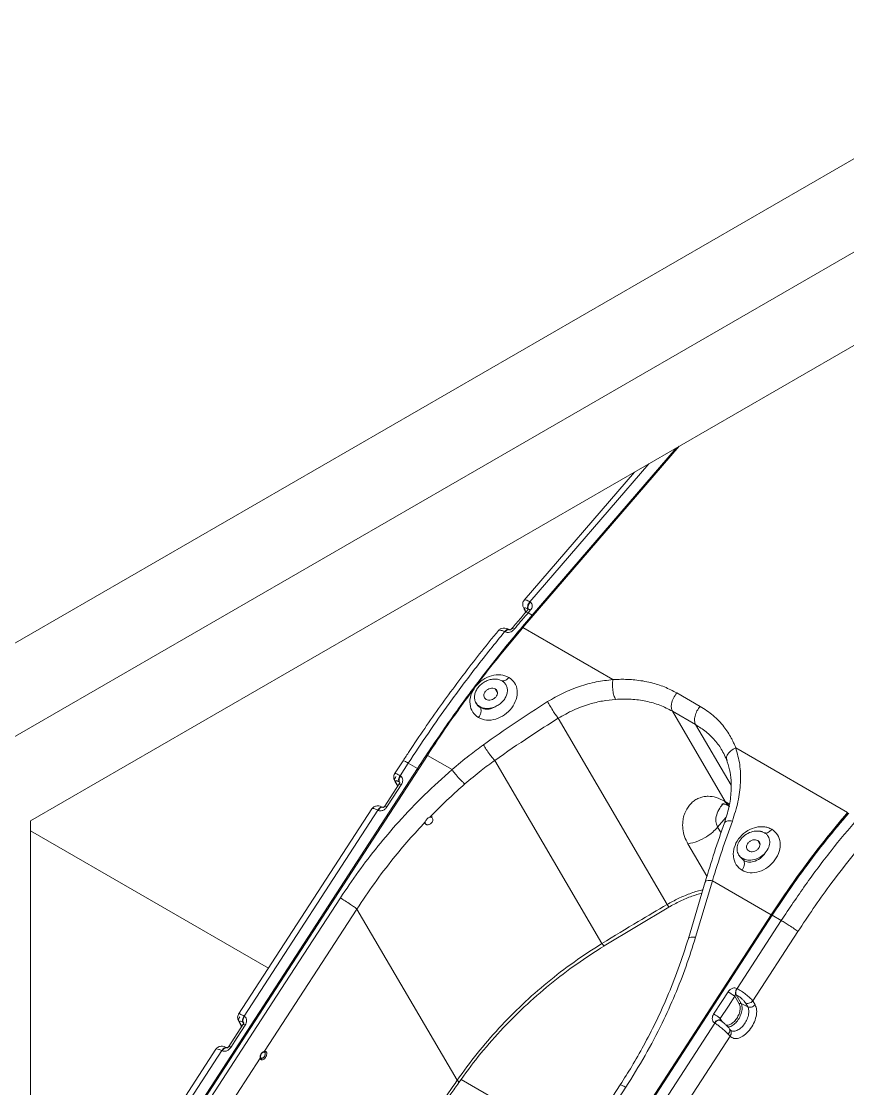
# Model space of a CAD drawing. Header units: millimetres. Extents: x 169 to 14583, y -399 to 10804.
# Drawn here: x 12405.2 to 12694.5, y 7455.4 to 7828.9 of the extents above; entities that cross this region are included whole.
import ezdxf

# ---------------------------------------------------------------- set-up
doc = ezdxf.new("R2010")
doc.units = ezdxf.units.MM
doc.header["$LTSCALE"] = 35

msp = doc.modelspace()

# ---------------------------------------------------------------- linework, layer by layer
at = {"color": 7, "linetype": 'Continuous', "lineweight": 18}
for p, q in [((13737.38, 8381.604), (12380.16, 7598.098)), ((13767.322, 8366.232), (12380.16, 7565.441)), ((13767.322, 8333.571), (12408.445, 7549.108)), ((12635.474, 7680.169), (12580.809, 7616.709)), ((12634.415, 7679.558), (12584.046, 7621.085)), ((12619.863, 7671.157), (12581.237, 7626.317)), ((12624.879, 7674.053), (12583.265, 7625.743)), ((12581.197, 7623.301), (12581.474, 7622.829)), ((12581.592, 7622.884), (12581.869, 7622.412)), ((12582.643, 7623.085), (12581.78, 7622.083)), ((12583.484, 7622.891), (12582.621, 7621.888)), ((12583.265, 7625.743), (12583.404, 7625.653)), ((12581.917, 7622.242), (12581.869, 7622.412)), ((12581.869, 7622.412), (12581.993, 7622.33)), ((12584.046, 7621.085), (12582.621, 7621.888)), ((12576.134, 7615.963), (12575.981, 7616.037)), ((12580.809, 7616.709), (12612.31, 7598.524)), ((12564.156, 7596.025), (12564.237, 7596.133)), ((12571.102, 7595.293), (12571.879, 7593.966)), ((12634.699, 7593.87), (12642.837, 7589.172)), ((12564.345, 7590.432), (12564.552, 7590.078)), ((12633.138, 7587.483), (12651.637, 7555.894)), ((12633.138, 7587.483), (12641.276, 7582.785)), ((12593.15, 7584.983), (12631.287, 7519.859)), ((12641.276, 7582.785), (12653.682, 7561.6)), ((12694.495, 7552.033), (12655.298, 7574.661)), ((12448.656, 7420.032), (12547.362, 7572.018)), ((12547.362, 7572.018), (12556.002, 7567.03)), ((12543.911, 7567.458), (12448.299, 7420.236)), ((12538.862, 7570.14), (12535.915, 7565.601)), ((12540.7, 7569.299), (12537.846, 7564.905)), ((12543.911, 7567.458), (12540.7, 7569.299)), ((12570.957, 7570.263), (12608.482, 7506.184)), ((12536.06, 7562.796), (12536.86, 7561.43)), ((12537.846, 7564.905), (12537.987, 7564.813)), ((12537.515, 7562.074), (12532.469, 7554.305)), ((12536.455, 7562.379), (12537.052, 7561.361)), ((12537.594, 7562.64), (12537.726, 7562.414)), ((12651.637, 7555.894), (12653.086, 7555.058)), ((12651.637, 7555.894), (12653.002, 7554.449)), ((12527.939, 7553.32), (12481.284, 7481.482)), ((12530.005, 7552.831), (12483.216, 7480.785)), ((12530.158, 7552.758), (12530.005, 7552.831)), ((12531.928, 7553.825), (12531.776, 7553.898)), ((12408.445, 7549.108), (12408.445, 5785.38)), ((12548.214, 7550.379), (12548.297, 7550.405)), ((12651.89, 7550.256), (12648.98, 7546.878)), ((12408.445, 7545.635), (12491.725, 7497.558)), ((12650.156, 7544.87), (12648.98, 7546.878)), ((12665.08, 7545.059), (12665.361, 7544.938)), ((12645.24, 7529.715), (12638.602, 7541.05)), ((12663.026, 7542.227), (12663.803, 7540.9)), ((12656.27, 7537.364), (12656.739, 7536.563)), ((12658.128, 7535.203), (12656.71, 7536.666)), ((12644.621, 7527.734), (12638.722, 7507.939)), ((12647.156, 7528.162), (12641.257, 7508.367)), ((12667.737, 7516.281), (12647.156, 7528.162)), ((12490.383, 7468.49), (12522.708, 7518.262)), ((12522.708, 7518.262), (12557.798, 7458.341)), ((12609.226, 7505.32), (12631.944, 7518.943)), ((12667.737, 7516.281), (12563.56, 7355.871)), ((12667.9, 7516.167), (12563.724, 7355.757)), ((12668.09, 7516.077), (12563.914, 7355.666)), ((12671.272, 7514.24), (12668.09, 7516.077)), ((12671.272, 7514.24), (12655.797, 7490.411)), ((12677.072, 7510.369), (12661.308, 7486.096)), ((12655.42, 7488.221), (12657.179, 7485.217)), ((12655.701, 7490.458), (12655.797, 7490.411)), ((12654.953, 7487.734), (12656.528, 7485.045)), ((12659.496, 7484.059), (12657.179, 7485.217)), ((12658.707, 7485.407), (12659.496, 7484.059)), ((12661.308, 7486.096), (12662.097, 7484.749)), ((12483.216, 7480.785), (12483.356, 7480.693)), ((12482.884, 7477.954), (12477.838, 7470.185)), ((12481.429, 7478.677), (12482.189, 7477.379)), ((12481.825, 7478.259), (12482.421, 7477.241)), ((12482.964, 7478.52), (12483.096, 7478.294)), ((12647.96, 7478.344), (12603.954, 7410.583)), ((12647.96, 7478.344), (12647.872, 7478.403)), ((12649.917, 7479.302), (12649.799, 7479.332)), ((12649.908, 7479.965), (12650.58, 7478.818)), ((12649.951, 7479.317), (12649.952, 7479.317)), ((12653.323, 7473.801), (12633.855, 7443.824)), ((12653.323, 7473.801), (12652.647, 7474.502)), ((12653.492, 7475.837), (12653.155, 7476.257)), ((12477.298, 7469.705), (12477.145, 7469.778)), ((12473.308, 7469.2), (12443.251, 7422.918)), ((12475.375, 7468.711), (12445.088, 7422.077)), ((12471.962, 7440.124), (12488.839, 7466.112)), ((12475.527, 7468.638), (12475.375, 7468.711)), ((12488.835, 7466.193), (12489.021, 7466.238)), ((12488.949, 7465.786), (12488.839, 7466.112)), ((12489.461, 7465.953), (12489.78, 7466.138)), ((12490.502, 7468.509), (12491.032, 7468.203)), ((12490.627, 7467.627), (12490.627, 7468.005)), ((12559.195, 7458.609), (12600.587, 7434.714)), ((12614.904, 7456.759), (12579.656, 7402.483))]:
    msp.add_line(p, q, dxfattribs=at)
at = {"color": 7, "linetype": 'Continuous', "lineweight": 18, "flags": 128}
for points in [[(12582.605, 7623.213), (12582.683, 7623.162), (12582.745, 7623.122)], [(12574.554, 7615.218), (12574.468, 7615.26), (12574.401, 7615.293)], [(12538.25, 7561.738), (12535.424, 7557.387), (12533.204, 7553.969)], [(12537.454, 7562.732), (12537.533, 7562.68), (12537.594, 7562.64)], [(12466.162, 7443.994), (12494.58, 7487.752), (12516.909, 7522.133)], [(12647.588, 7481.513), (12650.414, 7485.864), (12652.634, 7489.282)], [(12655.516, 7488.173), (12655.462, 7488.2), (12655.42, 7488.221)], [(12649.908, 7479.965), (12652.733, 7484.316), (12654.953, 7487.734)], [(12483.619, 7477.618), (12480.794, 7473.267), (12478.574, 7469.849)], [(12482.824, 7478.612), (12482.902, 7478.56), (12482.964, 7478.52)], [(12490.536, 7467.996), (12490.517, 7468.284), (12490.502, 7468.509)], [(12616.834, 7455.865), (12597.095, 7425.471), (12581.585, 7401.589)]]:
    msp.add_lwpolyline(points, dxfattribs=at)
at = {"color": 7, "linetype": 'Continuous', "lineweight": 18}
for points, knots in [([(12581.313, 7626.4), (12581.174, 7626.223), (12580.869, 7625.834), (12580.694, 7625.085), (12580.758, 7624.203), (12581.049, 7623.606), (12581.197, 7623.301)], [0, 0, 0, 0, 0.2024342, 0.4450523, 0.7163133, 1, 1, 1, 1]), ([(12581.257, 7626.301), (12581.259, 7626.316), (12581.269, 7626.426), (12581.512, 7626.444), (12581.908, 7626.407), (12582.502, 7626.183), (12583.006, 7625.893), (12583.265, 7625.743)], [0, 0, 0, 0, 0.0344948, 0.2549395, 0.4893436, 0.7376997, 1, 1, 1, 1]), ([(12581.211, 7623.307), (12581.22, 7623.282), (12581.284, 7623.101), (12581.45, 7622.984), (12581.592, 7622.884)], [0, 0, 0, 0, 0.139508, 1, 1, 1, 1]), ([(12581.592, 7622.884), (12581.491, 7623.095), (12581.289, 7623.518), (12581.502, 7623.703), (12581.96, 7623.597), (12582.39, 7623.341), (12582.605, 7623.213)], [0, 0, 0, 0, 0.2795609, 0.5591668, 0.7795606, 1, 1, 1, 1]), ([(12581.477, 7622.849), (12581.485, 7622.826), (12581.548, 7622.639), (12581.719, 7622.518), (12581.869, 7622.412)], [0, 0, 0, 0, 0.1195245, 1, 1, 1, 1]), ([(12581.478, 7622.821), (12581.509, 7622.765), (12581.598, 7622.607), (12581.661, 7622.292), (12581.702, 7622.09)], [0, 0, 0, 0, 0.3590242, 1, 1, 1, 1]), ([(12583.265, 7625.743), (12583.082, 7625.514), (12582.717, 7625.055), (12582.459, 7624.291), (12582.419, 7623.647), (12582.543, 7623.357), (12582.605, 7623.213)], [0, 0, 0, 0, 0.2796194, 0.559239, 0.7796198, 1, 1, 1, 1]), ([(12583.404, 7625.653), (12583.227, 7625.432), (12582.859, 7624.972), (12582.594, 7624.196), (12582.56, 7623.545), (12582.685, 7623.259), (12582.745, 7623.122)], [0, 0, 0, 0, 0.27027853, 0.56242471, 0.78971896, 1, 1, 1, 1]), ([(12582.724, 7623.132), (12582.718, 7623.136), (12582.698, 7623.15), (12582.666, 7623.112), (12582.643, 7623.085)], [0, 0, 0, 0, 0.2799551, 1, 1, 1, 1]), ([(12583.484, 7622.891), (12583.3, 7622.98), (12582.93, 7623.16), (12582.672, 7623.175), (12582.654, 7623.086), (12582.653, 7623.078)], [0, 0, 0, 0, 0.4778808, 0.9557615, 1, 1, 1, 1]), ([(12583.404, 7625.653), (12583.61, 7625.469), (12584.023, 7625.099), (12584.141, 7624.305), (12583.955, 7623.535), (12583.641, 7623.106), (12583.484, 7622.891)], [0, 0, 0, 0, 0.2795266, 0.5598291, 0.7794338, 1, 1, 1, 1]), ([(12581.78, 7622.083), (12580.704, 7620.827), (12579.084, 7618.937), (12577.481, 7617.02), (12576.943, 7616.376)], [0, 0, 0, 0, 0.6643983, 1, 1, 1, 1]), ([(12582.621, 7621.888), (12581.711, 7620.827), (12580.087, 7618.933), (12578.479, 7617.013), (12577.771, 7616.167)], [0, 0, 0, 0, 0.5599992, 1, 1, 1, 1]), ([(12582.621, 7621.888), (12582.454, 7621.971), (12582.12, 7622.137), (12581.844, 7622.174), (12581.814, 7622.085), (12581.806, 7622.062)], [0, 0, 0, 0, 0.4269804, 0.8539608, 1, 1, 1, 1]), ([(12584.367, 7620.839), (12584.36, 7620.846), (12584.31, 7620.898), (12584.191, 7620.993), (12584.094, 7621.054), (12584.046, 7621.085)], [0, 0, 0, 0, 0.0708519, 0.535426, 1, 1, 1, 1]), ([(12572.238, 7615.701), (12571.285, 7614.541), (12568.325, 7610.936), (12563.441, 7604.766), (12557.634, 7597.144), (12551.952, 7589.376), (12546.402, 7581.471), (12542.059, 7575.037), (12539.577, 7571.235), (12538.862, 7570.14)], [0, 0, 0, 0, 0.0807665, 0.2508817, 0.4209895, 0.5910863, 0.761174, 0.931254, 1, 1, 1, 1]), ([(12574.401, 7615.293), (12571.087, 7611.2), (12564.459, 7603.016), (12555.609, 7591.111), (12547.674, 7579.874), (12543.025, 7572.824), (12540.7, 7569.299)], [0, 0, 0, 0, 0.2799943, 0.5599886, 0.7799943, 1, 1, 1, 1]), ([(12580.809, 7616.709), (12577.646, 7612.967), (12571.998, 7606.285), (12566.609, 7599.235), (12564.237, 7596.133)], [0, 0, 0, 0, 0.5599856, 1, 1, 1, 1]), ([(12575.981, 7616.037), (12575.645, 7616.18), (12574.957, 7616.471), (12573.894, 7616.573), (12572.862, 7616.333), (12572.382, 7615.832), (12572.146, 7615.586)], [0, 0, 0, 0, 0.2404284, 0.491571, 0.7492241, 1, 1, 1, 1]), ([(12574.401, 7615.293), (12574.294, 7615.346), (12574, 7615.493), (12573.483, 7615.708), (12572.862, 7615.879), (12572.411, 7615.882), (12572.295, 7615.732), (12572.258, 7615.684)], [0, 0, 0, 0, 0.0993969, 0.2740617, 0.5237895, 0.848287, 1, 1, 1, 1]), ([(12575.974, 7616.02), (12575.895, 7616.055), (12575.703, 7616.139), (12575.3, 7616.058), (12574.827, 7615.79), (12574.539, 7615.454), (12574.401, 7615.293)], [0, 0, 0, 0, 0.1784053, 0.4338337, 0.7284202, 1, 1, 1, 1]), ([(12577.771, 7616.167), (12577.548, 7615.943), (12577.101, 7615.493), (12576.216, 7615.097), (12575.308, 7614.964), (12574.805, 7615.134), (12574.554, 7615.218)], [0, 0, 0, 0, 0.2513395, 0.5023873, 0.7519774, 1, 1, 1, 1]), ([(12574.554, 7615.218), (12574.669, 7615.355), (12574.909, 7615.641), (12575.325, 7615.922), (12575.756, 7616.069), (12575.997, 7615.994), (12576.118, 7615.956)], [0, 0, 0, 0, 0.2308931, 0.4802351, 0.7378883, 1, 1, 1, 1]), ([(12576.942, 7616.376), (12576.859, 7616.289), (12576.699, 7616.122), (12576.45, 7615.985), (12576.251, 7615.931), (12576.172, 7615.953), (12576.134, 7615.963)], [0, 0, 0, 0, 0.2811811, 0.5409307, 0.7800778, 1, 1, 1, 1]), ([(12577.771, 7616.167), (12577.592, 7616.256), (12577.22, 7616.44), (12576.962, 7616.465), (12576.952, 7616.376), (12576.951, 7616.37)], [0, 0, 0, 0, 0.4648946, 0.962727, 1, 1, 1, 1]), ([(12564.237, 7596.133), (12565.029, 7596.975), (12566.617, 7598.664), (12569.831, 7600.077), (12573.15, 7600.434), (12574.964, 7599.684), (12575.873, 7599.308)], [0, 0, 0, 0, 0.2479051, 0.497574, 0.7480467, 1, 1, 1, 1]), ([(12563.99, 7593.52), (12564.144, 7593.977), (12564.452, 7594.888), (12565.377, 7596.152), (12566.544, 7597.24), (12567.917, 7598.06), (12569.396, 7598.578), (12570.884, 7598.774), (12572.321, 7598.641), (12573.111, 7598.269), (12573.505, 7598.084)], [0, 0, 0, 0, 0.1281876, 0.256222, 0.3824911, 0.5079715, 0.6292184, 0.7531583, 0.8766335, 1, 1, 1, 1]), ([(12575.873, 7599.308), (12576.628, 7598.721), (12578.134, 7597.55), (12579.001, 7594.727), (12578.639, 7591.615), (12577.04, 7588.58), (12574.471, 7586.09), (12571.325, 7584.544), (12568.003, 7584.103), (12566.18, 7584.847), (12565.268, 7585.219)], [0, 0, 0, 0, 0.1258828, 0.2512567, 0.3757292, 0.4997156, 0.6241827, 0.7492089, 0.8745627, 1, 1, 1, 1]), ([(12573.505, 7598.084), (12573.846, 7597.844), (12574.534, 7597.358), (12575.152, 7596.287), (12575.459, 7595.083), (12575.353, 7593.766), (12574.872, 7592.433), (12574.012, 7591.167), (12572.869, 7590.03), (12571.923, 7589.486), (12571.45, 7589.214)], [0, 0, 0, 0, 0.1217054, 0.2463622, 0.3704217, 0.4917089, 0.6173251, 0.7436048, 0.8717596, 1, 1, 1, 1]), ([(12573.505, 7598.084), (12573.714, 7598.058), (12574.131, 7598.006), (12574.812, 7598.313), (12575.406, 7598.764), (12575.722, 7599.131), (12575.873, 7599.308)], [0, 0, 0, 0, 0.2889604, 0.5789526, 0.7972434, 1, 1, 1, 1]), ([(12589.452, 7590.82), (12591.249, 7591.87), (12594.845, 7593.971), (12600.599, 7596.223), (12606.46, 7597.855), (12610.364, 7598.301), (12612.31, 7598.524)], [0, 0, 0, 0, 0.2510572, 0.502282, 0.7518656, 1, 1, 1, 1]), ([(12612.31, 7598.524), (12612.68, 7598.548), (12613.42, 7598.595), (12614.524, 7598.633), (12615.622, 7598.646), (12616.713, 7598.633), (12617.798, 7598.594), (12618.875, 7598.528), (12621.544, 7598.301), (12625.484, 7597.623), (12630.451, 7596.084), (12633.283, 7594.608), (12634.699, 7593.87)], [0, 0, 0, 0, 0.0448713, 0.0896789, 0.1344629, 0.1792545, 0.2240848, 0.268969, 0.3138063, 0.5601545, 0.7800145, 1, 1, 1, 1]), ([(12564.156, 7596.025), (12560.922, 7591.64), (12555.147, 7583.81), (12549.741, 7575.621), (12547.362, 7572.018)], [0, 0, 0, 0, 0.5599828, 1, 1, 1, 1]), ([(12565.268, 7585.219), (12564.512, 7585.809), (12562.999, 7586.99), (12562.102, 7589.871), (12562.362, 7593.082), (12563.559, 7595.046), (12564.156, 7596.025)], [0, 0, 0, 0, 0.2506941, 0.5013785, 0.7512661, 1, 1, 1, 1]), ([(12563.99, 7593.52), (12563.912, 7593.074), (12563.755, 7592.173), (12564.059, 7590.918), (12564.691, 7589.827), (12565.693, 7589.014), (12566.964, 7588.514), (12568.43, 7588.392), (12569.977, 7588.579), (12570.962, 7589.003), (12571.45, 7589.214)], [0, 0, 0, 0, 0.1237634, 0.2498185, 0.375987, 0.4999696, 0.6239126, 0.749978, 0.8760077, 1, 1, 1, 1]), ([(12567.946, 7591.63), (12567.739, 7591.791), (12567.324, 7592.114), (12567.099, 7592.876), (12567.229, 7593.709), (12567.71, 7594.509), (12568.469, 7595.149), (12569.383, 7595.527), (12570.336, 7595.611), (12570.846, 7595.399), (12571.102, 7595.293)], [0, 0, 0, 0, 0.1249813, 0.2499921, 0.3749863, 0.4999883, 0.6249824, 0.7499844, 0.8748829, 1, 1, 1, 1]), ([(12571.102, 7595.293), (12571.309, 7595.132), (12571.724, 7594.81), (12571.949, 7594.047), (12571.819, 7593.214), (12571.338, 7592.414), (12570.579, 7591.775), (12569.665, 7591.396), (12568.712, 7591.312), (12568.202, 7591.524), (12567.946, 7591.63)], [0, 0, 0, 0, 0.1249813, 0.2499921, 0.3749863, 0.4999883, 0.6249824, 0.7499844, 0.8748829, 1, 1, 1, 1]), ([(12634.699, 7593.87), (12634.266, 7593.281), (12633.4, 7592.103), (12632.79, 7590.17), (12632.697, 7588.553), (12632.991, 7587.84), (12633.138, 7587.483)], [0, 0, 0, 0, 0.279619, 0.559238, 0.779619, 1, 1, 1, 1]), ([(12565.942, 7588.717), (12565.524, 7588.992), (12564.944, 7589.373), (12564.646, 7590.01), (12564.563, 7590.188)], [0, 0, 0, 0, 0.7200427, 1, 1, 1, 1]), ([(12571.45, 7589.214), (12570.93, 7588.93), (12569.893, 7588.364), (12567.904, 7587.993), (12566.684, 7588.443), (12565.942, 7588.717)], [0, 0, 0, 0, 0.281941, 0.5628605, 1, 1, 1, 1]), ([(12566.967, 7575.707), (12570.651, 7578.3), (12578.018, 7583.488), (12585.641, 7588.376), (12589.452, 7590.82)], [0, 0, 0, 0, 0.500006, 1, 1, 1, 1]), ([(12589.452, 7590.82), (12589.753, 7590.293), (12590.377, 7589.199), (12591.494, 7587.409), (12592.467, 7585.932), (12592.929, 7585.291), (12593.15, 7584.983)], [0, 0, 0, 0, 0.2719718, 0.5639734, 0.7904308, 1, 1, 1, 1]), ([(12593.15, 7584.983), (12594.914, 7585.999), (12598.443, 7588.032), (12603.729, 7589.938), (12608.69, 7591.156), (12611.721, 7591.466), (12613.237, 7591.621)], [0, 0, 0, 0, 0.2796188, 0.5594701, 0.7796392, 1, 1, 1, 1]), ([(12642.837, 7589.172), (12644.409, 7588.151), (12647.554, 7586.108), (12651.152, 7582.281), (12653.13, 7579.282), (12654.053, 7577.514), (12654.327, 7576.957), (12654.59, 7576.393), (12654.839, 7575.822), (12655.077, 7575.246), (12655.224, 7574.856), (12655.298, 7574.661)], [0, 0, 0, 0, 0.2799111, 0.5598914, 0.806286, 0.8385636, 0.8708302, 0.9030962, 0.9353716, 0.9676668, 1, 1, 1, 1]), ([(12565.268, 7585.219), (12565.481, 7585.561), (12565.915, 7586.259), (12566.181, 7587.32), (12566.181, 7588.169), (12566.019, 7588.539), (12565.942, 7588.717)], [0, 0, 0, 0, 0.2803188, 0.5722743, 0.7948207, 1, 1, 1, 1]), ([(12570.957, 7570.263), (12575.032, 7573.09), (12582.311, 7578.137), (12589.838, 7582.891), (12593.15, 7584.983)], [0, 0, 0, 0, 0.55998674, 1, 1, 1, 1]), ([(12641.276, 7582.785), (12642.534, 7581.984), (12645.049, 7580.38), (12648.068, 7577.275), (12649.914, 7575.021), (12650.534, 7573.711), (12650.544, 7573.691)], [0, 0, 0, 0, 0.3315643, 0.6631286, 0.9946928, 1, 1, 1, 1]), ([(12556.002, 7567.03), (12557.995, 7568.724), (12561.551, 7571.746), (12565.314, 7574.498), (12566.967, 7575.707)], [0, 0, 0, 0, 0.56067981, 1, 1, 1, 1]), ([(12566.967, 7575.707), (12567.279, 7575.188), (12567.924, 7574.116), (12569.111, 7572.449), (12570.174, 7571.104), (12570.702, 7570.536), (12570.957, 7570.263)], [0, 0, 0, 0, 0.2728351, 0.5642816, 0.7902163, 1, 1, 1, 1]), ([(12655.298, 7574.661), (12654.682, 7574.322), (12653.4, 7573.617), (12652.32, 7572.196), (12651.972, 7570.993), (12652.184, 7570.425), (12652.265, 7570.205)], [0, 0, 0, 0, 0.2898233, 0.6031389, 0.8468988, 1, 1, 1, 1]), ([(12655.298, 7574.661), (12655.849, 7572.745), (12656.957, 7568.892), (12657.105, 7562.5), (12656.311, 7555.836), (12654.852, 7551.297), (12654.123, 7549.031)], [0, 0, 0, 0, 0.24735604, 0.49756111, 0.74918283, 1, 1, 1, 1]), ([(12650.545, 7573.676), (12650.936, 7572.976), (12651.561, 7571.855), (12652.03, 7570.649), (12652.206, 7570.197)], [0, 0, 0, 0, 0.6249954, 1, 1, 1, 1]), ([(12652.067, 7570.667), (12652.466, 7569.468), (12653.251, 7567.112), (12653.748, 7563.337), (12653.771, 7558.954), (12653.12, 7553.969), (12651.932, 7550.216), (12651.356, 7548.396)], [0, 0, 0, 0, 0.1828117, 0.3591345, 0.5290299, 0.7717211, 1, 1, 1, 1]), ([(12516.909, 7522.133), (12518.987, 7525.229), (12523.138, 7531.412), (12529.978, 7540.271), (12537.663, 7549.264), (12546.271, 7558.305), (12552.758, 7564.121), (12556.002, 7567.03)], [0, 0, 0, 0, 0.1872479, 0.3740459, 0.5605613, 0.7802279, 1, 1, 1, 1]), ([(12540.7, 7569.299), (12540.253, 7569.545), (12539.359, 7570.037), (12538.836, 7570.238), (12538.891, 7570.13), (12538.898, 7570.117)], [0, 0, 0, 0, 0.4665344, 0.9330689, 1, 1, 1, 1]), ([(12544.258, 7567.239), (12544.236, 7567.254), (12544.168, 7567.301), (12544.04, 7567.382), (12543.954, 7567.433), (12543.911, 7567.458)], [0, 0, 0, 0, 0.1944322, 0.5972169, 1, 1, 1, 1]), ([(12556.002, 7567.03), (12556.364, 7566.55), (12557.113, 7565.554), (12558.452, 7564.02), (12559.635, 7562.784), (12560.211, 7562.267), (12560.489, 7562.017)], [0, 0, 0, 0, 0.27140728, 0.56240827, 0.78892424, 1, 1, 1, 1]), ([(12560.489, 7562.017), (12562.389, 7563.627), (12565.782, 7566.502), (12569.375, 7569.114), (12570.957, 7570.263)], [0, 0, 0, 0, 0.55998911, 1, 1, 1, 1]), ([(12535.927, 7565.572), (12535.863, 7565.478), (12535.654, 7565.168), (12535.55, 7564.526), (12535.626, 7563.669), (12535.915, 7563.088), (12536.063, 7562.791)], [0, 0, 0, 0, 0.1165928, 0.384915, 0.684851, 1, 1, 1, 1]), ([(12536.376, 7564.616), (12536.226, 7564.401), (12535.915, 7563.956), (12535.858, 7563.267), (12536.055, 7562.715), (12536.325, 7562.488), (12536.455, 7562.379)], [0, 0, 0, 0, 0.2709148, 0.5622607, 0.7890835, 1, 1, 1, 1]), ([(12535.979, 7565.56), (12535.99, 7565.607), (12536.029, 7565.772), (12536.645, 7565.595), (12537.449, 7565.133), (12537.846, 7564.905)], [0, 0, 0, 0, 0.1710984, 0.590644, 1, 1, 1, 1]), ([(12536.455, 7562.379), (12536.351, 7562.595), (12536.143, 7563.025), (12536.344, 7563.224), (12536.802, 7563.123), (12537.237, 7562.862), (12537.454, 7562.732)], [0, 0, 0, 0, 0.2809771, 0.5607439, 0.7804724, 1, 1, 1, 1]), ([(12537.846, 7564.905), (12537.715, 7564.69), (12537.452, 7564.26), (12537.295, 7563.622), (12537.294, 7563.094), (12537.401, 7562.852), (12537.454, 7562.732)], [0, 0, 0, 0, 0.2797215, 0.5594431, 0.7797215, 1, 1, 1, 1]), ([(12537.987, 7564.813), (12537.855, 7564.598), (12537.587, 7564.159), (12537.431, 7563.509), (12537.438, 7562.986), (12537.543, 7562.752), (12537.594, 7562.64)], [0, 0, 0, 0, 0.2801303, 0.5706515, 0.7930128, 1, 1, 1, 1]), ([(12537.987, 7564.813), (12538.195, 7564.624), (12538.617, 7564.242), (12538.786, 7563.368), (12538.662, 7562.494), (12538.388, 7561.991), (12538.25, 7561.738)], [0, 0, 0, 0, 0.272346, 0.5508375, 0.7736476, 1, 1, 1, 1]), ([(12536.863, 7561.45), (12536.87, 7561.428), (12536.891, 7561.355), (12536.953, 7561.308), (12536.996, 7561.275)], [0, 0, 0, 0, 0.3156393, 1, 1, 1, 1]), ([(12536.864, 7561.423), (12536.897, 7561.378), (12536.932, 7561.33), (12536.958, 7561.223), (12536.959, 7561.219)], [0, 0, 0, 0, 0.9554711, 1, 1, 1, 1]), ([(12537.732, 7562.421), (12537.715, 7562.408), (12537.686, 7562.386), (12537.618, 7562.241), (12537.55, 7562.131), (12537.514, 7562.074)], [0, 0, 0, 0, 0.4313841, 0.705803, 1, 1, 1, 1]), ([(12538.25, 7561.738), (12538.071, 7561.836), (12537.713, 7562.033), (12537.504, 7562.113), (12537.526, 7562.07), (12537.529, 7562.065)], [0, 0, 0, 0, 0.46635941, 0.93271881, 1, 1, 1, 1]), ([(12537.594, 7562.64), (12537.615, 7562.624), (12537.656, 7562.592), (12537.711, 7562.516), (12537.73, 7562.451), (12537.74, 7562.417)], [0, 0, 0, 0, 0.3216719, 0.65316, 1, 1, 1, 1]), ([(12548.214, 7550.379), (12550.445, 7552.625), (12554.43, 7556.636), (12558.637, 7560.373), (12560.489, 7562.017)], [0, 0, 0, 0, 0.5599993, 1, 1, 1, 1]), ([(12638.602, 7541.05), (12638.164, 7541.904), (12637.279, 7543.626), (12636.708, 7546.313), (12636.698, 7548.777), (12637.141, 7550.948), (12637.855, 7552.739), (12638.837, 7554.314), (12640.013, 7555.587), (12641.338, 7556.567), (12642.723, 7557.229), (12644.169, 7557.616), (12646.021, 7557.769), (12648.412, 7557.478), (12650.404, 7556.513), (12651.383, 7556.039)], [0, 0, 0, 0, 0.0972508, 0.1961409, 0.2985371, 0.3759257, 0.4533371, 0.5259079, 0.5969505, 0.6596898, 0.7202792, 0.7733264, 0.8245787, 0.913784, 1, 1, 1, 1]), ([(12651.383, 7556.039), (12651.431, 7556.012), (12651.515, 7555.964), (12651.6, 7555.916), (12651.637, 7555.894)], [0, 0, 0, 0, 0.5599999, 1, 1, 1, 1]), ([(12652.995, 7554.398), (12652.84, 7554.474), (12652.164, 7554.806), (12651.723, 7555.502), (12651.383, 7556.039)], [0, 0, 0, 0, 0.2289574, 1, 1, 1, 1]), ([(12530.005, 7552.831), (12529.654, 7552.999), (12528.926, 7553.347), (12528.28, 7553.465), (12527.934, 7553.451), (12527.95, 7553.32), (12527.951, 7553.313)], [0, 0, 0, 0, 0.330637, 0.6858365, 0.9826128, 1, 1, 1, 1]), ([(12531.81, 7553.882), (12531.502, 7554.013), (12530.836, 7554.294), (12529.918, 7554.387), (12529.149, 7554.249), (12528.587, 7553.985), (12528.176, 7553.669), (12528.021, 7553.409), (12527.975, 7553.332)], [0, 0, 0, 0, 0.22178776, 0.4793483, 0.62366945, 0.77620972, 0.93348802, 1, 1, 1, 1]), ([(12531.762, 7553.856), (12531.727, 7553.885), (12531.537, 7554.045), (12531.038, 7553.891), (12530.446, 7553.479), (12530.152, 7553.047), (12530.005, 7552.831)], [0, 0, 0, 0, 0.0814443, 0.437778, 0.718889, 1, 1, 1, 1]), ([(12533.204, 7553.969), (12532.972, 7553.679), (12532.512, 7553.103), (12531.622, 7552.659), (12530.802, 7552.54), (12530.372, 7552.686), (12530.158, 7552.758)], [0, 0, 0, 0, 0.2862473, 0.5683415, 0.7849643, 1, 1, 1, 1]), ([(12530.158, 7552.758), (12530.35, 7553.03), (12530.735, 7553.573), (12531.394, 7553.883), (12531.81, 7553.929), (12531.931, 7553.822), (12531.932, 7553.821)], [0, 0, 0, 0, 0.357167, 0.7143336, 0.9961016, 1, 1, 1, 1]), ([(12532.468, 7554.303), (12532.401, 7554.207), (12532.275, 7554.027), (12532.117, 7553.882), (12532.014, 7553.807), (12531.962, 7553.816), (12531.939, 7553.82)], [0, 0, 0, 0, 0.310793, 0.5852467, 0.8159666, 1, 1, 1, 1]), ([(12533.204, 7553.969), (12533.025, 7554.067), (12532.658, 7554.269), (12532.449, 7554.348), (12532.477, 7554.302), (12532.479, 7554.299)], [0, 0, 0, 0, 0.46896132, 0.95989162, 1, 1, 1, 1]), ([(12648.98, 7546.878), (12648.705, 7547.551), (12648.145, 7548.921), (12648.56, 7551.275), (12649.526, 7553.448), (12650.564, 7554.686), (12651.02, 7555.23)], [0, 0, 0, 0, 0.2523354, 0.5135494, 0.7864083, 1, 1, 1, 1]), ([(12650.491, 7554.891), (12650.486, 7554.889), (12650.444, 7554.871), (12650.596, 7554.972), (12650.649, 7554.987), (12650.661, 7554.99), (12650.787, 7555.018), (12651.005, 7555.03), (12651.321, 7554.994), (12651.74, 7554.88), (12652.33, 7554.647), (12652.928, 7554.326), (12653.252, 7554.152)], [0, 0, 0, 0, 0.0119321, 0.1066789, 0.1883495, 0.2379985, 0.3129206, 0.4247263, 0.5330683, 0.6632115, 0.8173, 1, 1, 1, 1]), ([(12694.495, 7552.033), (12691.845, 7548.887), (12686.549, 7542.598), (12679.51, 7533.35), (12673.225, 7524.58), (12669.567, 7519.048), (12667.737, 7516.281)], [0, 0, 0, 0, 0.2801019, 0.559971, 0.7799022, 1, 1, 1, 1]), ([(12694.654, 7551.761), (12692.013, 7548.624), (12686.729, 7542.35), (12679.708, 7533.124), (12673.437, 7524.375), (12669.788, 7518.857), (12667.963, 7516.098)], [0, 0, 0, 0, 0.2799917, 0.5599843, 0.7799924, 1, 1, 1, 1]), ([(12694.848, 7551.829), (12692.2, 7548.684), (12686.903, 7542.395), (12679.864, 7533.146), (12673.578, 7524.374), (12669.919, 7518.842), (12668.09, 7516.077)], [0, 0, 0, 0, 0.2799921, 0.5599841, 0.7799921, 1, 1, 1, 1]), ([(12522.708, 7518.263), (12524.713, 7521.277), (12528.725, 7527.307), (12534.878, 7535.328), (12540.848, 7542.493), (12544.717, 7546.665), (12546.651, 7548.751)], [0, 0, 0, 0, 0.2799979, 0.5599909, 0.7799979, 1, 1, 1, 1]), ([(12546.715, 7548.051), (12546.671, 7548.15), (12546.583, 7548.351), (12546.628, 7548.618), (12546.651, 7548.751)], [0, 0, 0, 0, 0.4987962, 1, 1, 1, 1]), ([(12546.651, 7548.751), (12546.706, 7548.919), (12546.817, 7549.256), (12547.188, 7549.751), (12547.677, 7550.153), (12548.035, 7550.304), (12548.214, 7550.379)], [0, 0, 0, 0, 0.2453965, 0.4938817, 0.7475934, 1, 1, 1, 1]), ([(12549.192, 7548.877), (12549.107, 7548.757), (12548.937, 7548.516), (12548.595, 7548.204), (12548.223, 7547.951), (12547.837, 7547.783), (12547.468, 7547.703), (12547.145, 7547.726), (12546.877, 7547.834), (12546.769, 7547.978), (12546.715, 7548.051)], [0, 0, 0, 0, 0.1273858, 0.2552821, 0.3830152, 0.5102224, 0.6351969, 0.7582217, 0.878884, 1, 1, 1, 1]), ([(12548.993, 7550.437), (12548.928, 7550.467), (12548.733, 7550.558), (12548.471, 7550.466), (12548.297, 7550.405)], [0, 0, 0, 0, 0.334614, 1, 1, 1, 1]), ([(12548.297, 7550.405), (12548.489, 7550.388), (12548.869, 7550.355), (12549.216, 7550.005), (12549.367, 7549.504), (12549.251, 7549.087), (12549.192, 7548.877)], [0, 0, 0, 0, 0.2520533, 0.5000273, 0.7479519, 1, 1, 1, 1]), ([(12651.356, 7548.398), (12650.172, 7544.992), (12647.804, 7538.181), (12645.657, 7531.132), (12644.584, 7527.607)], [0, 0, 0, 0, 0.5000404, 1, 1, 1, 1]), ([(12654.123, 7549.031), (12652.907, 7545.612), (12650.474, 7538.776), (12648.262, 7531.7), (12647.156, 7528.162)], [0, 0, 0, 0, 0.499994, 1, 1, 1, 1]), ([(12654.123, 7549.031), (12653.565, 7549.069), (12652.406, 7549.15), (12651.509, 7548.841), (12651.445, 7548.478), (12651.427, 7548.374)], [0, 0, 0, 0, 0.3977408, 0.8259881, 1, 1, 1, 1]), ([(12638.602, 7541.05), (12639.744, 7541.309), (12642.004, 7541.82), (12644.931, 7543.349), (12647.273, 7545.06), (12648.422, 7546.284), (12648.98, 7546.878)], [0, 0, 0, 0, 0.2930644, 0.5800926, 0.7960583, 1, 1, 1, 1]), ([(12657.523, 7531.803), (12656.767, 7532.394), (12655.253, 7533.576), (12654.471, 7536.027), (12654.44, 7538.114), (12654.843, 7540.252), (12656.116, 7542.857), (12658.655, 7545.371), (12661.299, 7546.646), (12663.468, 7547.075), (12665.072, 7547.081), (12666.601, 7546.807), (12667.478, 7546.375), (12667.917, 7546.158)], [0, 0, 0, 0, 0.1249027, 0.2500359, 0.3128849, 0.3756796, 0.5001969, 0.6241263, 0.7480379, 0.810678, 0.8735979, 0.9368363, 1, 1, 1, 1]), ([(12657.165, 7542.798), (12657.758, 7543.377), (12658.917, 7544.511), (12661.219, 7545.484), (12663.102, 7545.612), (12664.263, 7545.427), (12664.66, 7545.244), (12664.758, 7545.199)], [0, 0, 0, 0, 0.2840421, 0.5560393, 0.8213517, 0.9558701, 1, 1, 1, 1]), ([(12667.917, 7546.158), (12668.673, 7545.57), (12670.182, 7544.396), (12671.067, 7541.549), (12670.734, 7538.401), (12669.172, 7535.317), (12666.644, 7532.772), (12663.539, 7531.175), (12660.248, 7530.696), (12658.431, 7531.434), (12657.523, 7531.803)], [0, 0, 0, 0, 0.1259064, 0.2512224, 0.3755821, 0.4995287, 0.6241941, 0.7495177, 0.8748683, 1, 1, 1, 1]), ([(12664.04, 7545.411), (12664.05, 7545.41), (12664.448, 7545.396), (12664.763, 7545.219), (12665.071, 7545.047)], [0, 0, 0, 0, 0.02541048, 1, 1, 1, 1]), ([(12665.361, 7544.938), (12665.575, 7544.882), (12666.007, 7544.769), (12666.752, 7545.067), (12667.408, 7545.554), (12667.752, 7545.962), (12667.917, 7546.158)], [0, 0, 0, 0, 0.28614653, 0.57724995, 0.7969915, 1, 1, 1, 1]), ([(12665.361, 7544.938), (12665.623, 7544.76), (12666.153, 7544.403), (12666.904, 7543.429), (12667.377, 7541.924), (12667.031, 7539.828), (12666.118, 7538.553), (12665.65, 7537.899)], [0, 0, 0, 0, 0.1223667, 0.2464785, 0.4894711, 0.7385906, 1, 1, 1, 1]), ([(12703.161, 7545.228), (12700.578, 7542.161), (12695.414, 7536.029), (12688.551, 7527.013), (12682.423, 7518.462), (12678.856, 7513.067), (12677.072, 7510.369)], [0, 0, 0, 0, 0.2800782, 0.559942, 0.779882, 1, 1, 1, 1]), ([(12657.165, 7542.798), (12656.743, 7542.187), (12655.897, 7540.967), (12655.634, 7538.953), (12656.199, 7537.181), (12657.564, 7535.886), (12659.513, 7535.269), (12661.74, 7535.428), (12663.969, 7536.306), (12665.09, 7537.368), (12665.65, 7537.899)], [0, 0, 0, 0, 0.1249446, 0.2499967, 0.3749982, 0.5000029, 0.6250481, 0.7500013, 0.8749547, 1, 1, 1, 1]), ([(12659.87, 7538.564), (12659.663, 7538.725), (12659.248, 7539.047), (12659.023, 7539.81), (12659.152, 7540.642), (12659.634, 7541.442), (12660.393, 7542.082), (12661.307, 7542.461), (12662.26, 7542.545), (12662.77, 7542.333), (12663.026, 7542.227)], [0, 0, 0, 0, 0.1249813, 0.2499921, 0.3749863, 0.4999883, 0.6249824, 0.7499844, 0.8748829, 1, 1, 1, 1]), ([(12663.026, 7542.227), (12663.233, 7542.065), (12663.648, 7541.743), (12663.872, 7540.98), (12663.743, 7540.148), (12663.262, 7539.348), (12662.503, 7538.708), (12661.589, 7538.329), (12660.636, 7538.245), (12660.125, 7538.457), (12659.87, 7538.564)], [0, 0, 0, 0, 0.1249813, 0.2499921, 0.3749863, 0.4999883, 0.6249824, 0.7499844, 0.8748829, 1, 1, 1, 1]), ([(12665.65, 7537.899), (12665.077, 7537.206), (12663.934, 7535.821), (12661.742, 7534.773), (12659.71, 7534.542), (12658.654, 7534.983), (12658.128, 7535.203)], [0, 0, 0, 0, 0.2815978, 0.5620981, 0.7815856, 1, 1, 1, 1]), ([(12657.523, 7531.803), (12657.724, 7532.143), (12658.133, 7532.834), (12658.371, 7533.861), (12658.36, 7534.676), (12658.203, 7535.032), (12658.128, 7535.203)], [0, 0, 0, 0, 0.2828648, 0.5746909, 0.7960468, 1, 1, 1, 1]), ([(12647.156, 7528.162), (12646.608, 7528.203), (12645.512, 7528.284), (12644.691, 7528.041), (12644.667, 7527.741), (12644.658, 7527.626)], [0, 0, 0, 0, 0.3819488, 0.7638973, 1, 1, 1, 1]), ([(12516.909, 7522.133), (12517.45, 7521.811), (12518.575, 7521.142), (12520.373, 7519.963), (12521.825, 7518.949), (12522.421, 7518.485), (12522.708, 7518.263)], [0, 0, 0, 0, 0.2702613, 0.5624294, 0.7897364, 1, 1, 1, 1]), ([(12631.287, 7519.859), (12632.575, 7520.575), (12635.151, 7522.005), (12639.214, 7523.643), (12642.116, 7524.645), (12643.658, 7524.968), (12643.806, 7524.999)], [0, 0, 0, 0, 0.3219774, 0.6438606, 0.96565, 1, 1, 1, 1]), ([(12631.85, 7518.888), (12633.174, 7519.619), (12635.821, 7521.08), (12639.728, 7522.723), (12642.301, 7523.484), (12643.456, 7523.825)], [0, 0, 0, 0, 0.3554043, 0.7105769, 1, 1, 1, 1]), ([(12608.482, 7506.184), (12612.718, 7508.767), (12620.283, 7513.38), (12627.925, 7517.879), (12631.287, 7519.859)], [0, 0, 0, 0, 0.5599597, 1, 1, 1, 1]), ([(12631.939, 7518.951), (12631.897, 7518.984), (12631.815, 7519.05), (12631.46, 7519.594), (12631.287, 7519.859)], [0, 0, 0, 0, 0.51206399, 1, 1, 1, 1]), ([(12668.09, 7516.077), (12668.042, 7516.104), (12667.945, 7516.158), (12667.915, 7516.164), (12667.9, 7516.167)], [0, 0, 0, 0, 0.5009181, 1, 1, 1, 1]), ([(12677.072, 7510.369), (12676.673, 7510.676), (12675.875, 7511.29), (12674.184, 7512.438), (12672.575, 7513.47), (12671.706, 7513.983), (12671.272, 7514.24)], [0, 0, 0, 0, 0.279619, 0.559238, 0.779619, 1, 1, 1, 1]), ([(12638.722, 7507.939), (12637.593, 7504.379), (12635.413, 7497.502), (12631.495, 7487.692), (12627.413, 7478.737), (12623.233, 7470.645), (12619.108, 7463.384), (12616.258, 7458.892), (12614.904, 7456.758)], [0, 0, 0, 0, 0.2012697, 0.3887179, 0.5623302, 0.7220888, 0.867984, 1, 1, 1, 1]), ([(12641.257, 7508.367), (12640.188, 7504.98), (12638.05, 7498.208), (12634.104, 7488.182), (12629.358, 7477.72), (12623.705, 7466.867), (12619.126, 7459.536), (12616.834, 7455.865)], [0, 0, 0, 0, 0.1864946, 0.3728904, 0.5593495, 0.779388, 1, 1, 1, 1]), ([(12641.257, 7508.367), (12640.721, 7508.407), (12639.616, 7508.49), (12638.815, 7508.271), (12638.795, 7507.998), (12638.789, 7507.919)], [0, 0, 0, 0, 0.4004918, 0.8264684, 1, 1, 1, 1]), ([(12557.798, 7458.341), (12560.079, 7461.487), (12564.639, 7467.779), (12572.311, 7476.616), (12580.539, 7484.954), (12589.348, 7492.691), (12598.635, 7499.857), (12605.2, 7504.075), (12608.482, 7506.184)], [0, 0, 0, 0, 0.1667339, 0.3334422, 0.5001248, 0.6667793, 0.833404, 1, 1, 1, 1]), ([(12558.371, 7457.508), (12560.602, 7460.579), (12565.145, 7466.833), (12572.84, 7475.667), (12581.191, 7484.099), (12590.139, 7491.917), (12599.462, 7499.075), (12606.016, 7503.255), (12609.234, 7505.308)], [0, 0, 0, 0, 0.1627058, 0.3313463, 0.4999811, 0.6686241, 0.8372895, 1, 1, 1, 1]), ([(12609.218, 7505.332), (12609.164, 7505.355), (12609.058, 7505.402), (12608.672, 7505.926), (12608.482, 7506.184)], [0, 0, 0, 0, 0.5085348, 1, 1, 1, 1]), ([(12652.634, 7489.282), (12652.866, 7489.572), (12653.327, 7490.146), (12654.223, 7490.581), (12655.05, 7490.688), (12655.484, 7490.535), (12655.701, 7490.458)], [0, 0, 0, 0, 0.2867929, 0.5685153, 0.7848389, 1, 1, 1, 1]), ([(12652.634, 7489.282), (12652.85, 7489.154), (12653.3, 7488.886), (12654.02, 7488.414), (12654.6, 7488.009), (12654.839, 7487.823), (12654.953, 7487.734)], [0, 0, 0, 0, 0.2702607, 0.5624287, 0.789736, 1, 1, 1, 1]), ([(12654.953, 7487.734), (12654.977, 7487.824), (12655.022, 7487.997), (12655.137, 7488.158), (12655.246, 7488.228), (12655.333, 7488.249), (12655.392, 7488.23), (12655.42, 7488.221)], [0, 0, 0, 0, 0.32185711, 0.61682103, 0.75505208, 0.88159064, 1, 1, 1, 1]), ([(12655.701, 7490.458), (12655.586, 7490.233), (12655.358, 7489.782), (12655.236, 7489.124), (12655.256, 7488.584), (12655.365, 7488.342), (12655.42, 7488.221)], [0, 0, 0, 0, 0.279721, 0.559442, 0.7797209, 1, 1, 1, 1]), ([(12655.797, 7490.411), (12655.683, 7490.186), (12655.451, 7489.728), (12655.33, 7489.058), (12655.356, 7488.522), (12655.464, 7488.287), (12655.516, 7488.173)], [0, 0, 0, 0, 0.279133, 0.5694505, 0.7922284, 1, 1, 1, 1]), ([(12655.516, 7488.173), (12655.861, 7487.98), (12656.552, 7487.594), (12657.545, 7486.78), (12658.296, 7486.018), (12658.57, 7485.61), (12658.707, 7485.407)], [0, 0, 0, 0, 0.2785353, 0.5576205, 0.7784536, 1, 1, 1, 1]), ([(12655.797, 7490.411), (12656.292, 7490.129), (12657.292, 7489.56), (12658.889, 7488.407), (12660.054, 7487.415), (12660.844, 7486.648), (12661.149, 7486.285), (12661.308, 7486.096)], [0, 0, 0, 0, 0.2452048, 0.4959485, 0.7236508, 0.8558499, 1, 1, 1, 1]), ([(12656.528, 7485.045), (12656.673, 7484.671), (12656.961, 7483.924), (12656.789, 7482.34), (12656.159, 7480.699), (12655.153, 7479.195), (12653.924, 7478.109), (12652.704, 7477.527), (12652.066, 7477.654), (12651.778, 7477.712)], [0, 0, 0, 0, 0.1465154, 0.2930308, 0.4395463, 0.5860617, 0.7325771, 0.8790925, 1, 1, 1, 1]), ([(12657.179, 7485.217), (12657.341, 7484.804), (12657.665, 7483.977), (12657.465, 7482.214), (12656.774, 7480.391), (12655.649, 7478.72), (12654.292, 7477.524), (12653.128, 7476.928), (12652.58, 7477.01), (12652.425, 7477.033)], [0, 0, 0, 0, 0.1564505, 0.3129012, 0.4693519, 0.6258024, 0.7822529, 0.9387036, 1, 1, 1, 1]), ([(12662.097, 7484.749), (12662.322, 7484.182), (12662.773, 7483.049), (12662.543, 7480.646), (12661.653, 7478.132), (12660.175, 7475.796), (12658.326, 7473.981), (12656.381, 7472.957), (12654.56, 7472.799), (12653.735, 7473.467), (12653.323, 7473.801)], [0, 0, 0, 0, 0.1250078, 0.2499983, 0.3749941, 0.4999966, 0.6249983, 0.749994, 0.874942, 1, 1, 1, 1]), ([(12661.308, 7486.096), (12661.104, 7485.903), (12660.696, 7485.516), (12659.934, 7485.248), (12659.24, 7485.209), (12658.885, 7485.341), (12658.707, 7485.407)], [0, 0, 0, 0, 0.2796438, 0.5592878, 0.7796441, 1, 1, 1, 1]), ([(12481.296, 7481.452), (12481.233, 7481.358), (12481.023, 7481.048), (12480.919, 7480.407), (12480.996, 7479.55), (12481.284, 7478.969), (12481.432, 7478.671)], [0, 0, 0, 0, 0.11659282, 0.38491503, 0.68485097, 1, 1, 1, 1]), ([(12481.348, 7481.44), (12481.359, 7481.488), (12481.398, 7481.652), (12482.014, 7481.475), (12482.819, 7481.013), (12483.216, 7480.785)], [0, 0, 0, 0, 0.1710984, 0.590644, 1, 1, 1, 1]), ([(12483.216, 7480.785), (12483.084, 7480.57), (12482.821, 7480.14), (12482.664, 7479.502), (12482.663, 7478.974), (12482.77, 7478.732), (12482.824, 7478.612)], [0, 0, 0, 0, 0.2797215, 0.5594431, 0.7797215, 1, 1, 1, 1]), ([(12483.356, 7480.693), (12483.224, 7480.478), (12482.956, 7480.039), (12482.8, 7479.39), (12482.807, 7478.866), (12482.913, 7478.633), (12482.964, 7478.52)], [0, 0, 0, 0, 0.2801303, 0.5706515, 0.7930128, 1, 1, 1, 1]), ([(12483.356, 7480.693), (12483.564, 7480.505), (12483.986, 7480.123), (12484.155, 7479.248), (12484.031, 7478.374), (12483.757, 7477.871), (12483.619, 7477.618)], [0, 0, 0, 0, 0.272346, 0.5508375, 0.7736476, 1, 1, 1, 1]), ([(12647.872, 7478.403), (12647.66, 7478.597), (12647.232, 7478.99), (12647.057, 7479.875), (12647.177, 7480.756), (12647.45, 7481.26), (12647.588, 7481.513)], [0, 0, 0, 0, 0.2721198, 0.5509867, 0.7739589, 1, 1, 1, 1]), ([(12647.588, 7481.513), (12647.813, 7481.38), (12648.262, 7481.113), (12648.969, 7480.648), (12649.545, 7480.247), (12649.787, 7480.059), (12649.908, 7479.965)], [0, 0, 0, 0, 0.27961884, 0.55923768, 0.779619, 1, 1, 1, 1]), ([(12659.496, 7484.059), (12659.659, 7483.65), (12659.985, 7482.832), (12659.818, 7481.097), (12659.176, 7479.281), (12658.108, 7477.595), (12656.773, 7476.283), (12655.371, 7475.549), (12654.116, 7475.425), (12653.564, 7475.863), (12653.311, 7476.063)], [0, 0, 0, 0, 0.1274855, 0.2549709, 0.3824564, 0.5099418, 0.6374273, 0.7649128, 0.8923982, 1, 1, 1, 1]), ([(12481.745, 7480.496), (12481.595, 7480.282), (12481.284, 7479.836), (12481.227, 7479.148), (12481.424, 7478.596), (12481.694, 7478.369), (12481.825, 7478.259)], [0, 0, 0, 0, 0.2709148, 0.5622607, 0.7890835, 1, 1, 1, 1]), ([(12481.825, 7478.259), (12481.72, 7478.475), (12481.512, 7478.905), (12481.714, 7479.104), (12482.171, 7479.004), (12482.606, 7478.742), (12482.824, 7478.612)], [0, 0, 0, 0, 0.2809771, 0.5607439, 0.7804724, 1, 1, 1, 1]), ([(12482.193, 7477.399), (12482.2, 7477.376), (12482.23, 7477.281), (12482.313, 7477.219), (12482.376, 7477.172)], [0, 0, 0, 0, 0.238855, 1, 1, 1, 1]), ([(12482.193, 7477.372), (12482.226, 7477.322), (12482.271, 7477.255), (12482.303, 7477.111), (12482.312, 7477.073)], [0, 0, 0, 0, 0.7369324, 1, 1, 1, 1]), ([(12483.102, 7478.301), (12483.084, 7478.288), (12483.055, 7478.267), (12482.987, 7478.121), (12482.919, 7478.011), (12482.884, 7477.954)], [0, 0, 0, 0, 0.4313841, 0.705803, 1, 1, 1, 1]), ([(12483.619, 7477.618), (12483.44, 7477.716), (12483.083, 7477.913), (12482.874, 7477.993), (12482.896, 7477.951), (12482.898, 7477.945)], [0, 0, 0, 0, 0.4663594, 0.9327188, 1, 1, 1, 1]), ([(12482.964, 7478.52), (12482.984, 7478.504), (12483.025, 7478.472), (12483.08, 7478.396), (12483.099, 7478.331), (12483.109, 7478.297)], [0, 0, 0, 0, 0.3216719, 0.65316, 1, 1, 1, 1]), ([(12647.872, 7478.403), (12648.001, 7478.566), (12648.273, 7478.907), (12648.773, 7479.275), (12649.296, 7479.491), (12649.575, 7479.426), (12649.712, 7479.395)], [0, 0, 0, 0, 0.2296212, 0.4826674, 0.7465752, 1, 1, 1, 1]), ([(12649.799, 7479.332), (12649.717, 7479.36), (12649.502, 7479.436), (12649.02, 7479.301), (12648.445, 7478.94), (12648.116, 7478.536), (12647.96, 7478.344)], [0, 0, 0, 0, 0.1606989, 0.4245902, 0.7270809, 1, 1, 1, 1]), ([(12652.647, 7474.502), (12652.269, 7474.88), (12651.606, 7475.542), (12650.351, 7476.618), (12649.115, 7477.579), (12648.336, 7478.095), (12647.96, 7478.344)], [0, 0, 0, 0, 0.2868588, 0.5031452, 0.7601354, 1, 1, 1, 1]), ([(12649.712, 7479.395), (12649.743, 7479.397), (12649.788, 7479.4), (12649.814, 7479.371), (12649.823, 7479.361)], [0, 0, 0, 0, 0.6752739, 1, 1, 1, 1]), ([(12649.954, 7479.317), (12649.952, 7479.322), (12649.922, 7479.379), (12649.876, 7479.608), (12649.895, 7479.815), (12649.908, 7479.965)], [0, 0, 0, 0, 0.0212553, 0.2898851, 1, 1, 1, 1]), ([(12653.167, 7476.239), (12652.953, 7476.506), (12652.523, 7477.041), (12651.676, 7477.897), (12650.769, 7478.703), (12650.204, 7479.107), (12649.92, 7479.309)], [0, 0, 0, 0, 0.2496851, 0.4995255, 0.7496296, 1, 1, 1, 1]), ([(12652.647, 7474.502), (12652.823, 7474.721), (12653.185, 7475.171), (12653.341, 7475.817), (12653.215, 7476.112), (12653.162, 7476.236)], [0, 0, 0, 0, 0.3553582, 0.730104, 1, 1, 1, 1]), ([(12653.401, 7475.896), (12653.462, 7475.838), (12653.67, 7475.639), (12653.78, 7475.12), (12653.713, 7474.437), (12653.453, 7474.013), (12653.323, 7473.801)], [0, 0, 0, 0, 0.12190883, 0.41460589, 0.70730294, 1, 1, 1, 1]), ([(12653.537, 7475.826), (12653.528, 7475.83), (12653.486, 7475.848), (12653.446, 7475.896), (12653.415, 7475.933)], [0, 0, 0, 0, 0.2363172, 1, 1, 1, 1]), ([(12477.156, 7469.773), (12476.852, 7469.901), (12476.195, 7470.177), (12475.286, 7470.267), (12474.523, 7470.129), (12473.963, 7469.868), (12473.551, 7469.553), (12473.394, 7469.292), (12473.346, 7469.213)], [0, 0, 0, 0, 0.2211652, 0.478105, 0.6221382, 0.7744074, 0.9314174, 1, 1, 1, 1]), ([(12477.134, 7469.734), (12477.098, 7469.765), (12476.907, 7469.925), (12476.408, 7469.771), (12475.815, 7469.359), (12475.521, 7468.927), (12475.375, 7468.711)], [0, 0, 0, 0, 0.08289805, 0.43866782, 0.71933393, 1, 1, 1, 1]), ([(12478.574, 7469.849), (12478.342, 7469.559), (12477.881, 7468.983), (12476.991, 7468.539), (12476.171, 7468.42), (12475.741, 7468.566), (12475.527, 7468.638)], [0, 0, 0, 0, 0.2862473, 0.5683415, 0.7849643, 1, 1, 1, 1]), ([(12475.527, 7468.638), (12475.719, 7468.91), (12476.104, 7469.453), (12476.763, 7469.764), (12477.179, 7469.809), (12477.3, 7469.702), (12477.302, 7469.701)], [0, 0, 0, 0, 0.357167, 0.7143336, 0.9961016, 1, 1, 1, 1]), ([(12477.837, 7470.183), (12477.77, 7470.087), (12477.644, 7469.907), (12477.486, 7469.762), (12477.383, 7469.687), (12477.332, 7469.696), (12477.309, 7469.7)], [0, 0, 0, 0, 0.310793, 0.5852467, 0.8159666, 1, 1, 1, 1]), ([(12478.574, 7469.849), (12478.394, 7469.947), (12478.028, 7470.149), (12477.819, 7470.229), (12477.846, 7470.183), (12477.848, 7470.179)], [0, 0, 0, 0, 0.4689613, 0.9598916, 1, 1, 1, 1]), ([(12475.375, 7468.711), (12475.034, 7468.874), (12474.33, 7469.212), (12473.678, 7469.346), (12473.326, 7469.335), (12473.333, 7469.201), (12473.334, 7469.183)], [0, 0, 0, 0, 0.3204233, 0.6633156, 0.95602165, 1, 1, 1, 1]), ([(12488.839, 7466.112), (12488.828, 7466.224), (12488.806, 7466.449), (12488.861, 7466.848), (12488.984, 7467.251), (12489.186, 7467.633), (12489.45, 7467.968), (12489.759, 7468.229), (12490.085, 7468.418), (12490.284, 7468.466), (12490.383, 7468.49)], [0, 0, 0, 0, 0.1247884, 0.2500314, 0.3754432, 0.5000006, 0.6245112, 0.7499882, 0.8752092, 1, 1, 1, 1]), ([(12489.463, 7465.971), (12489.336, 7465.899), (12489.124, 7465.779), (12488.949, 7465.813), (12488.878, 7465.827)], [0, 0, 0, 0, 0.5966456, 1, 1, 1, 1]), ([(12489.021, 7466.238), (12488.982, 7466.337), (12488.905, 7466.534), (12488.953, 7466.955), (12489.118, 7467.391), (12489.386, 7467.787), (12489.713, 7468.082), (12490.049, 7468.227), (12490.351, 7468.213), (12490.474, 7468.068), (12490.536, 7467.996)], [0, 0, 0, 0, 0.1249997, 0.2499995, 0.3749997, 0.5, 0.6250003, 0.7500005, 0.8750003, 1, 1, 1, 1]), ([(12491.032, 7468.203), (12491.062, 7468.141), (12491.122, 7468.017), (12491.17, 7467.696), (12491.11, 7467.216), (12490.93, 7466.711), (12490.711, 7466.339), (12490.52, 7466.09), (12490.31, 7465.874), (12490.009, 7465.642), (12489.623, 7465.49), (12489.277, 7465.498), (12489.062, 7465.625), (12488.987, 7465.732), (12488.949, 7465.786)], [0, 0, 0, 0, 0.0621907, 0.1229868, 0.2501618, 0.3771506, 0.437892, 0.5000464, 0.562113, 0.6228358, 0.7499962, 0.8771077, 0.9378599, 1, 1, 1, 1]), ([(12490.536, 7467.996), (12490.574, 7467.897), (12490.652, 7467.7), (12490.604, 7467.279), (12490.439, 7466.843), (12490.171, 7466.446), (12489.844, 7466.152), (12489.508, 7466.007), (12489.206, 7466.021), (12489.083, 7466.165), (12489.021, 7466.238)], [0, 0, 0, 0, 0.1249997, 0.2499995, 0.3749997, 0.5, 0.6250003, 0.7500005, 0.8750003, 1, 1, 1, 1]), ([(12490.383, 7468.49), (12490.519, 7468.494), (12490.79, 7468.502), (12490.951, 7468.303), (12491.032, 7468.203)], [0, 0, 0, 0, 0.5002487, 1, 1, 1, 1]), ([(12490.502, 7468.509), (12490.568, 7468.381), (12490.644, 7468.236), (12490.619, 7468.023), (12490.616, 7467.997)], [0, 0, 0, 0, 0.8785932, 1, 1, 1, 1]), ([(12557.798, 7458.341), (12553.764, 7452.518), (12546.821, 7442.497), (12540.106, 7432.272), (12537.292, 7427.988)], [0, 0, 0, 0, 0.5810537, 1, 1, 1, 1]), ([(12558.283, 7457.57), (12558.322, 7457.6), (12558.427, 7457.681), (12558.042, 7458.086), (12557.798, 7458.341)], [0, 0, 0, 0, 0.367742, 1, 1, 1, 1]), ([(12537.922, 7427.254), (12538.416, 7428.019), (12541.536, 7432.847), (12547.42, 7441.623), (12553.762, 7450.926), (12557.438, 7456.195), (12558.36, 7457.516)], [0, 0, 0, 0, 0.0745844, 0.4709853, 0.8673819, 1, 1, 1, 1]), ([(12616.834, 7455.865), (12616.369, 7456.123), (12615.44, 7456.639), (12614.885, 7456.857), (12614.939, 7456.748), (12614.946, 7456.732)], [0, 0, 0, 0, 0.4612442, 0.9224885, 1, 1, 1, 1])]:
    msp.add_open_spline(points, degree=3, knots=knots, dxfattribs=at)
for points in [[(12584.046, 7621.085), (12580.495, 7616.879), (12573.395, 7608.468), (12563.176, 7595.218), (12553.278, 7581.589), (12547.033, 7572.169), (12543.911, 7567.458)], [(12612.31, 7598.524), (12612.246, 7597.935), (12612.119, 7596.758), (12612.267, 7594.746), (12612.64, 7592.88), (12613.038, 7592.04), (12613.237, 7591.621)], [(12613.237, 7591.621), (12615.063, 7591.681), (12618.715, 7591.802), (12623.921, 7591.057), (12628.829, 7589.7), (12631.702, 7588.222), (12633.138, 7587.483)], [(12642.837, 7589.172), (12642.447, 7588.651), (12641.668, 7587.609), (12640.994, 7585.768), (12640.792, 7584.021), (12641.115, 7583.197), (12641.276, 7582.785)], [(12698.03, 7549.992), (12694.885, 7546.237), (12688.596, 7538.726), (12679.642, 7526.763), (12674.062, 7518.414), (12671.272, 7514.24)], [(12657.179, 7485.217), (12657.128, 7485.235), (12657.026, 7485.271), (12656.842, 7485.25), (12656.663, 7485.175), (12656.573, 7485.088), (12656.528, 7485.045)], [(12662.097, 7484.749), (12661.917, 7484.575), (12661.557, 7484.226), (12660.843, 7483.93), (12660.108, 7483.842), (12659.7, 7483.987), (12659.496, 7484.059)]]:
    msp.add_open_spline(points, degree=3, dxfattribs=at)

doc.saveas('drawing.dxf')
